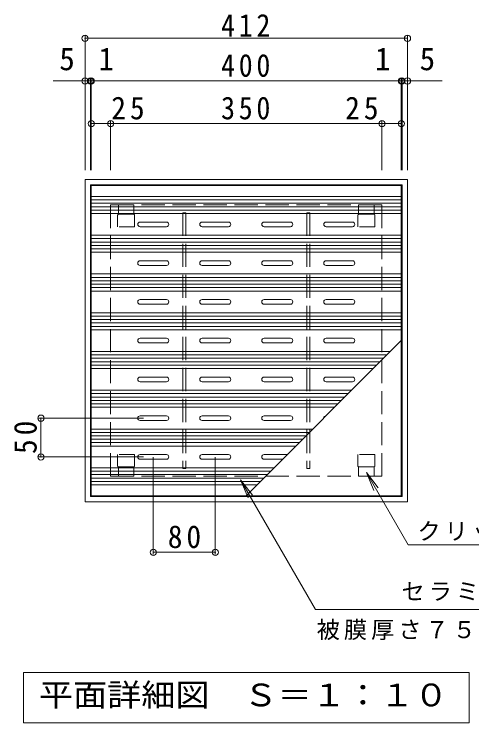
# Model space of a CAD drawing. Units: millimetres on the paper, enlarged 2 times, with parts at other scales. Extents: x -330 to 309, y -275 to 239.
# Drawn here: x -45.2 to 72.9, y 56.5 to 239.3 of the extents above; entities that cross this region are included whole.
import ezdxf
from ezdxf.enums import TextEntityAlignment as Align

# ---------------------------------------------------------------- set-up
doc = ezdxf.new("R2010")
doc.units = ezdxf.units.MM
doc.header["$LTSCALE"] = 2
doc.header["$PDMODE"] = 32
doc.header["$PDSIZE"] = 1.6
doc.linetypes.add('DASHED2', pattern=[3, 2, -1])
doc.linetypes.add('DASHED3', pattern=[4, 3, -1])
doc.layers.add('C-0', color=2, linetype='Continuous')
for name, color, linetype, lineweight in [('C-1', 2, 'Continuous', 9), ('C-2', 3, 'Continuous', 9), ('C-4', 7, 'Continuous', 9), ('C-5', 7, 'Continuous', 9), ('C-9', 4, 'DASHED2', 9), ('C-A', 3, 'Continuous', 9), ('C-B', 6, 'DASHED3', 9)]:
    doc.layers.add(name, color=color, linetype=linetype, lineweight=lineweight)
doc.styles.add('ＭＳ ゴシック', font='')
doc.styles.get('ＭＳ ゴシック').set_extended_font_data('MS Gothic')

msp = doc.modelspace()

# ---------------------------------------------------------------- linework, layer by layer
at = {"layer": 'C-1'}
for p, q in [((56.282, 196.713), (-26.918, 196.713)), ((-26.918, 113.513), (-26.918, 196.713)), ((56.282, 196.713), (56.282, 113.513)), ((54.882, 195.313), (-25.518, 195.313)), ((-25.518, 114.913), (-25.518, 195.313)), ((54.882, 195.313), (54.882, 114.913)), ((-26.918, 113.513), (56.282, 113.513)), ((-25.518, 114.913), (54.882, 114.913))]:
    msp.add_line(p, q, dxfattribs=at)
at = {"layer": 'C-1', "linetype": 'DASHED3'}
msp.add_lwpolyline([(49.682, 120.113), (-20.318, 120.113), (-20.318, 190.113), (49.682, 190.113)], close=True, dxfattribs=at)
at = {"layer": 'C-2'}
for p, q in [((-25.318, 115.113), (-25.318, 195.113)), ((54.682, 195.113), (-25.318, 195.113)), ((54.682, 195.113), (54.682, 115.113)), ((-25.318, 115.113), (54.682, 115.113))]:
    msp.add_line(p, q, dxfattribs=at)
at = {"layer": 'C-4'}
for p, q in [((-26.918, 199.113), (-26.918, 233.713)), ((-26.918, 233.113), (56.282, 233.113)), ((56.282, 199.113), (56.282, 233.713)), ((-35.181, 222.113), (65.232, 222.113)), ((-25.518, 199.113), (-25.518, 222.713)), ((-25.318, 199.113), (-25.318, 222.713)), ((54.682, 199.113), (54.682, 222.713)), ((54.882, 199.113), (54.882, 222.713)), ((-25.318, 211.113), (54.682, 211.113)), ((-20.318, 199.113), (-20.318, 211.713)), ((49.682, 199.113), (49.682, 211.713)), ((-11.801, 135.113), (-38.918, 135.113)), ((-38.318, 135.113), (-38.318, 125.113)), ((-11.801, 125.113), (-38.918, 125.113)), ((-9.318, 125.044), (-9.318, 99.914)), ((6.682, 125.044), (6.682, 99.914)), ((-9.318, 100.514), (6.682, 100.514))]:
    msp.add_line(p, q, dxfattribs=at)
for p in [(-26.918, 233.113), (56.282, 233.113), (-26.918, 222.113), (-25.518, 222.113), (-25.318, 222.113), (54.682, 222.113), (54.882, 222.113), (56.282, 222.113), (-25.318, 211.113), (-20.318, 211.113), (49.682, 211.113), (54.682, 211.113), (-38.318, 135.113), (-38.318, 125.113), (-9.318, 100.514), (6.682, 100.514)]:
    msp.add_point(p, dxfattribs=at)
at = {"layer": 'C-5'}
for p, q in [((45.672, 121.086), (56.456, 102.407)), ((45.672, 121.086), (48.716, 117.119)), ((45.672, 121.086), (47.585, 116.466)), ((13.232, 119.171), (16.275, 115.205)), ((13.232, 119.171), (15.145, 114.552)), ((32.527, 85.75), (13.232, 119.171)), ((56.456, 102.407), (111.05, 102.407)), ((32.527, 85.75), (127.61, 85.75)), ((-42.818, 69.513), (72.182, 69.513)), ((-42.818, 56.514), (-42.818, 69.513))]:
    msp.add_line(p, q, dxfattribs=at)
msp.add_lwpolyline([(72.182, 69.513), (72.182, 56.514), (-42.818, 56.514)], dxfattribs=at)
at = {"layer": 'C-9'}
for p, q in [((-18.318, 187.696), (-18.318, 190.113)), ((-18.318, 190.113), (-14.318, 190.113)), ((-14.318, 187.696), (-14.318, 190.113)), ((43.682, 187.696), (43.682, 190.113)), ((43.682, 190.113), (47.682, 190.113)), ((47.682, 187.696), (47.682, 190.113)), ((-18.518, 187.413), (-18.518, 184.513)), ((-18.218, 187.713), (-14.418, 187.713)), ((-14.118, 187.413), (-14.118, 184.513)), ((43.482, 187.413), (43.482, 184.513)), ((43.782, 187.713), (47.582, 187.713)), ((47.882, 187.413), (47.882, 184.513)), ((-14.118, 184.513), (-18.518, 184.513)), ((47.882, 184.513), (43.482, 184.513)), ((-18.518, 122.813), (-18.518, 125.713)), ((-14.118, 125.713), (-18.518, 125.713)), ((-14.118, 122.813), (-14.118, 125.713)), ((43.482, 122.813), (43.482, 125.713)), ((47.882, 125.713), (43.482, 125.713)), ((47.882, 122.813), (47.882, 125.713)), ((-18.318, 122.531), (-18.318, 120.113)), ((-18.218, 122.513), (-14.418, 122.513)), ((-14.318, 122.531), (-14.318, 120.113)), ((43.682, 122.531), (43.682, 120.113)), ((43.782, 122.513), (47.582, 122.513)), ((47.682, 122.531), (47.682, 120.113)), ((-18.318, 120.113), (-14.318, 120.113)), ((43.682, 120.113), (47.682, 120.113))]:
    msp.add_line(p, q, dxfattribs=at)
for centre, start, end in [((-18.218, 187.413), 90, 180), ((-14.418, 187.413), 0, 90), ((43.782, 187.413), 90, 180), ((47.582, 187.413), 0, 90), ((-18.218, 122.813), 180, 270), ((-14.418, 122.813), 270, 0), ((43.782, 122.813), 180, 270), ((47.582, 122.813), 270, 0)]:
    msp.add_arc(centre, 0.3, start, end, dxfattribs=at)
at = {"layer": 'C-A'}
for p, q in [((-25.318, 192.313), (54.682, 192.313)), ((-25.318, 191.433), (54.682, 191.433)), ((-25.318, 190.553), (54.682, 190.553)), ((-25.318, 189.673), (54.682, 189.673)), ((-25.318, 188.793), (54.682, 188.793)), ((-25.318, 187.913), (54.682, 187.913)), ((-12.718, 185.713), (-5.918, 185.713)), ((3.282, 185.713), (10.082, 185.713)), ((19.282, 185.713), (26.082, 185.713)), ((35.282, 185.713), (42.082, 185.713)), ((-12.718, 184.513), (-5.918, 184.513)), ((3.282, 184.513), (10.082, 184.513)), ((19.282, 184.513), (26.082, 184.513)), ((35.282, 184.513), (42.082, 184.513)), ((-25.318, 182.313), (54.682, 182.313)), ((-25.318, 181.433), (54.682, 181.433)), ((-25.318, 180.553), (54.682, 180.553)), ((-25.318, 179.673), (54.682, 179.673)), ((-25.318, 178.793), (54.682, 178.793)), ((-25.318, 177.913), (54.682, 177.913)), ((-12.718, 175.713), (-5.918, 175.713)), ((3.282, 175.713), (10.082, 175.713)), ((19.282, 175.713), (26.082, 175.713)), ((35.282, 175.713), (42.082, 175.713)), ((-12.718, 174.514), (-5.918, 174.514)), ((3.282, 174.514), (10.082, 174.514)), ((19.282, 174.514), (26.082, 174.514)), ((35.282, 174.514), (42.082, 174.514)), ((-25.318, 172.313), (54.682, 172.313)), ((-25.318, 171.433), (54.682, 171.433)), ((-25.318, 170.553), (54.682, 170.553)), ((-25.318, 169.673), (54.682, 169.673)), ((-25.318, 168.793), (54.682, 168.793)), ((-25.318, 167.913), (54.682, 167.913)), ((-12.718, 165.713), (-5.918, 165.713)), ((3.282, 165.713), (10.082, 165.713)), ((19.282, 165.713), (26.082, 165.713)), ((35.282, 165.713), (42.082, 165.713)), ((-12.718, 164.514), (-5.918, 164.514)), ((3.282, 164.514), (10.082, 164.514)), ((19.282, 164.514), (26.082, 164.514)), ((35.282, 164.514), (42.082, 164.514)), ((-25.318, 162.313), (54.682, 162.313)), ((-25.318, 161.433), (54.682, 161.433)), ((-25.318, 160.553), (54.682, 160.553)), ((-25.318, 159.673), (54.682, 159.673)), ((-25.318, 158.793), (54.682, 158.793)), ((-25.318, 157.913), (54.682, 157.913)), ((-12.718, 155.713), (-5.918, 155.713)), ((3.282, 155.713), (10.082, 155.713)), ((19.282, 155.713), (26.082, 155.713)), ((35.282, 155.713), (42.082, 155.713)), ((-12.718, 154.514), (-5.918, 154.514)), ((3.282, 154.514), (10.082, 154.514)), ((54.682, 155.113), (14.582, 115.013)), ((19.282, 154.514), (26.082, 154.514)), ((35.282, 154.514), (42.082, 154.514)), ((-25.318, 152.314), (51.882, 152.314)), ((-25.318, 151.433), (51.002, 151.433)), ((-25.318, 150.553), (50.122, 150.553)), ((-25.318, 149.673), (49.242, 149.673)), ((-25.318, 148.793), (48.362, 148.793)), ((-25.318, 147.913), (47.482, 147.913)), ((-12.718, 145.713), (-5.918, 145.713)), ((-12.718, 144.514), (-5.918, 144.514)), ((3.282, 145.713), (10.082, 145.713)), ((3.282, 144.514), (10.082, 144.514)), ((19.282, 145.713), (26.082, 145.713)), ((19.282, 144.514), (26.082, 144.514)), ((35.282, 145.713), (42.082, 145.713)), ((35.282, 144.514), (42.082, 144.514)), ((-25.318, 142.313), (41.882, 142.313)), ((-25.318, 141.433), (41.002, 141.433)), ((-25.318, 140.553), (40.122, 140.553)), ((-25.318, 139.673), (39.242, 139.673)), ((-25.318, 138.793), (38.362, 138.793)), ((-25.318, 137.913), (37.482, 137.913)), ((-12.718, 135.713), (-5.918, 135.713)), ((3.282, 135.713), (10.082, 135.713)), ((19.282, 135.713), (26.082, 135.713)), ((-12.718, 134.513), (-5.918, 134.513)), ((3.282, 134.513), (10.082, 134.513)), ((19.282, 134.513), (26.082, 134.513)), ((-25.318, 132.313), (31.882, 132.313)), ((-25.318, 131.433), (31.002, 131.433)), ((-25.318, 130.553), (30.122, 130.553)), ((-25.318, 129.673), (29.242, 129.673)), ((-25.318, 128.793), (28.362, 128.793)), ((-25.318, 127.913), (27.482, 127.913)), ((-12.718, 125.713), (-5.918, 125.713)), ((-12.718, 124.514), (-5.918, 124.514)), ((3.282, 125.713), (10.082, 125.713)), ((3.282, 124.514), (10.082, 124.514)), ((19.282, 125.713), (25.282, 125.713)), ((19.282, 124.514), (24.082, 124.514)), ((-25.318, 122.313), (21.882, 122.313)), ((-25.318, 121.433), (21.002, 121.433)), ((-25.318, 120.553), (20.122, 120.553)), ((-25.318, 119.673), (19.242, 119.673)), ((-25.318, 118.793), (18.362, 118.793)), ((-25.318, 117.913), (17.482, 117.913))]:
    msp.add_line(p, q, dxfattribs=at)
for centre, start, end in [((-12.718, 185.113), 90, 270), ((-5.918, 185.113), 270, 90), ((3.282, 185.113), 90, 270), ((10.082, 185.113), 270, 90), ((19.282, 185.113), 90, 270), ((26.082, 185.113), 270, 90), ((35.282, 185.113), 90, 270), ((42.082, 185.113), 270, 90), ((-12.718, 175.113), 90, 270), ((-5.918, 175.113), 270, 90), ((3.282, 175.113), 90, 270), ((10.082, 175.113), 270, 90), ((19.282, 175.113), 90, 270), ((26.082, 175.113), 270, 90), ((35.282, 175.113), 90, 270), ((42.082, 175.113), 270, 90), ((-12.718, 165.113), 90, 270), ((-5.918, 165.113), 270, 90), ((3.282, 165.113), 90, 270), ((10.082, 165.113), 270, 90), ((19.282, 165.113), 90, 270), ((26.082, 165.113), 270, 90), ((35.282, 165.113), 90, 270), ((42.082, 165.113), 270, 90), ((-12.718, 155.113), 90, 270), ((-5.918, 155.113), 270, 90), ((3.282, 155.113), 90, 270), ((10.082, 155.113), 270, 90), ((19.282, 155.113), 90, 270), ((26.082, 155.113), 270, 90), ((35.282, 155.113), 90, 270), ((42.082, 155.113), 270, 90), ((-12.718, 145.113), 90, 270), ((-5.918, 145.113), 270, 90), ((3.282, 145.113), 90, 270), ((10.082, 145.113), 270, 90), ((19.282, 145.113), 90, 270), ((26.082, 145.113), 270, 90), ((35.282, 145.113), 90, 270), ((42.082, 145.113), 270, 90), ((-12.718, 135.113), 90, 270), ((-5.918, 135.113), 270, 90), ((3.282, 135.113), 90, 270), ((10.082, 135.113), 270, 90), ((19.282, 135.113), 90, 270), ((26.082, 135.113), 270, 90), ((35.282, 135.113), 90, 179.99054), ((-12.718, 125.113), 90, 270), ((-5.918, 125.113), 270, 90), ((3.282, 125.113), 90, 270), ((10.082, 125.113), 270, 90), ((19.282, 125.113), 90, 270)]:
    msp.add_arc(centre, 0.6, start, end, dxfattribs=at)
at = {"layer": 'C-B'}
for p, q in [((-1.718, 188.113), (-0.918, 188.113)), ((-1.718, 188.113), (-1.718, 122.113)), ((-0.918, 188.113), (-0.918, 122.113)), ((-1.718, 122.113), (-0.918, 122.113))]:
    msp.add_line(p, q, dxfattribs=at)
for points in [[(30.282, 188.113), (31.082, 188.113), (31.082, 122.113)], [(30.282, 188.113), (30.282, 122.113), (31.082, 122.113)]]:
    msp.add_lwpolyline(points, dxfattribs=at)

# ---------------------------------------------------------------- texts
at = {"layer": 'C-0', "style": 'ＭＳ ゴシック'}
for p in [(-33.551, 223.113), (59.426, 223.113)]:
    msp.add_text('5', height=5.865, dxfattribs=at).set_placement(p, align=Align.BOTTOM_LEFT)
at = {"layer": 'C-0', "insert": (8.182, 233.533), "char_height": 5.865, "attachment_point": 7, "style": 'ＭＳ ゴシック'}
msp.add_mtext('\\T1.27;\\W0.9;412', dxfattribs=at)
at = {"layer": 'C-4', "color": 2, "style": 'ＭＳ ゴシック'}
for p in [(-23.444, 223.113), (47.9, 223.113)]:
    msp.add_text('1', height=5.865, dxfattribs=at).set_placement(p, align=Align.BOTTOM_LEFT)
at = {"layer": 'C-4', "color": 2, "char_height": 5.865, "attachment_point": 7, "style": 'ＭＳ ゴシック'}
for s, insert in [('\\T1.27;\\W0.9;400', (8.182, 223.113)), ('\\T1.27;\\W0.95;25', (-20.144, 212.113)), ('\\T1.27;\\W0.9;350', (8.182, 212.113)), ('\\T1.27;\\W0.95;25', (40.206, 212.113))]:
    msp.add_mtext(s, dxfattribs=dict(at, insert=insert))
for s, insert, rotation in [('\\T1.27;\\W0.95;50', (-39.318, 125.863), 90), ('\\T1.27;\\W0.95;80', (-5.568, 101.513), 359.999)]:
    msp.add_mtext(s, dxfattribs=dict(at, insert=insert, rotation=rotation))
at = {"layer": 'C-5', "color": 2, "style": 'ＭＳ ゴシック', "width": 1.1}
msp.add_text('平面詳細図\u3000Ｓ＝１：１０', height=5.865, dxfattribs=at).set_placement((-38.818, 59.013), align=Align.BOTTOM_LEFT)
at = {"layer": 'C-5', "char_height": 4.399, "attachment_point": 7, "style": 'ＭＳ ゴシック'}
for s, insert in [('\\T1.17;クリップ（裏面）', (58.852, 103.181)), ('\\T1.17;セラミック溶射', (54.735, 87.75)), ('\\T1.17;被膜厚さ７５μ（色：グレ－）', (32.854, 77.155))]:
    msp.add_mtext(s, dxfattribs=dict(at, insert=insert))

doc.saveas('drawing.dxf')
